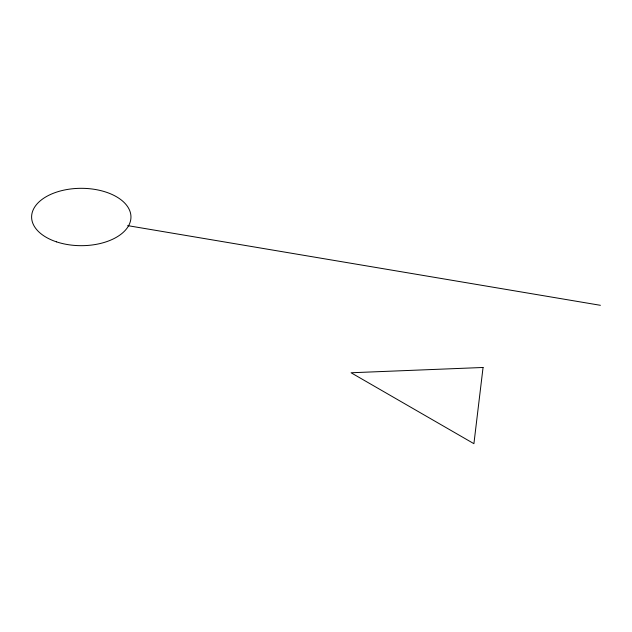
<?xml version="1.0" encoding="UTF-8"?>
<svg xmlns="http://www.w3.org/2000/svg" width="632" height="632" viewBox="0 0 632 632"><rect width="100%" height="100%" fill="white"/><g stroke="black" fill="none" stroke-linecap="round" stroke-linejoin="round"><path stroke-width="0.95" d="M127.664 225.624L600.4 305.303M483.061 367.476L473.913 443.68L351.068 372.762L483.061 367.476M56.438 241.835A49.675 28.685 0 0 0 130.958 216.997A49.675 28.685 0 0 0 56.438 192.16A49.675 28.685 0 0 0 56.438 241.835"/></g></svg>
